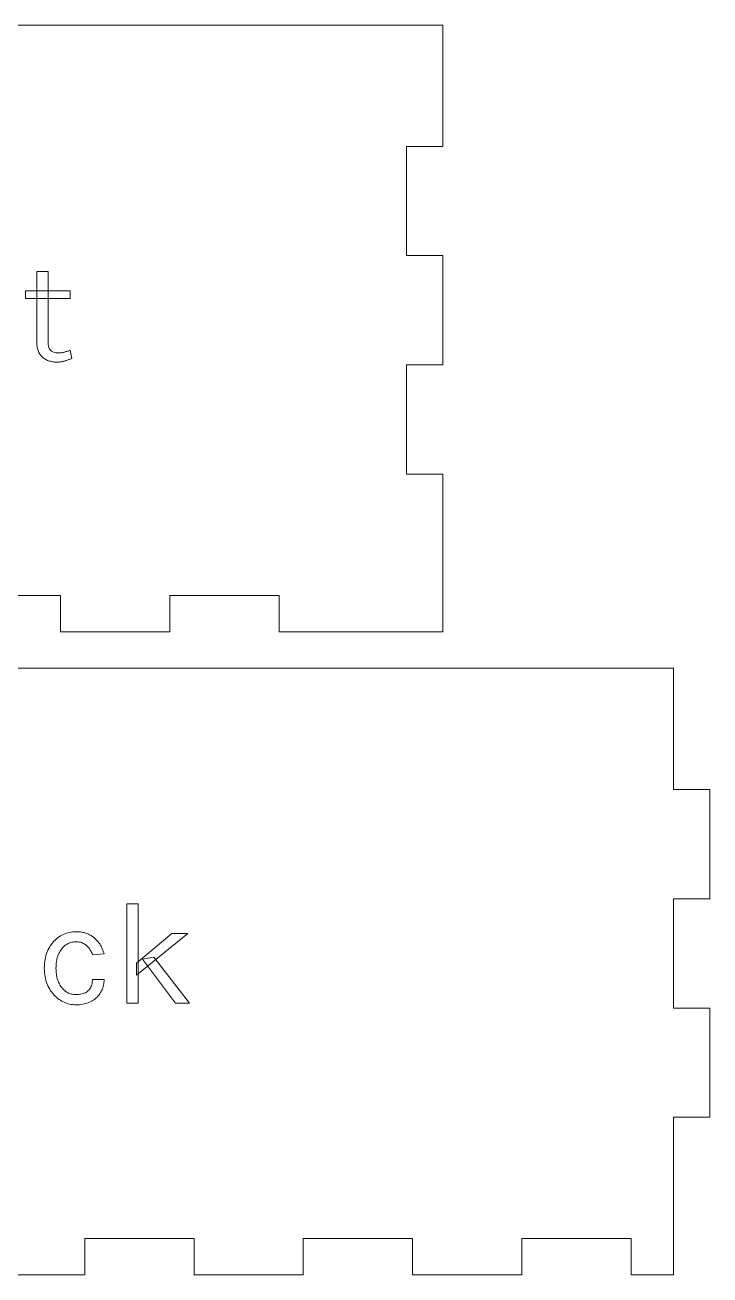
# Model space of a CAD drawing. Extents: x 3 to 230, y 3 to 159.
# Drawn here: x 58.6 to 115, y 56 to 159 of the extents above; entities that cross this region are included whole.
import ezdxf

# ---------------------------------------------------------------- set-up
doc = ezdxf.new("R2010")
doc.units = 0
doc.layers.get('0').update_dxf_attribs({"lineweight": 0})

msp = doc.modelspace()

# ---------------------------------------------------------------- linework, layer by layer
for p, q in [((90, 159), (6, 159)), ((93, 159), (90, 159)), ((93, 149), (93, 159)), ((90, 140), (90, 149)), ((90, 149), (93, 149)), ((93, 140), (90, 140)), ((93, 131), (93, 140)), ((59.547, 132.842), (59.547, 138.698)), ((59.547, 138.698), (60.471, 138.698)), ((60.471, 138.698), (60.471, 132.866)), ((58.623, 136.454), (58.623, 137.102)), ((58.623, 137.102), (62.283, 137.102)), ((62.283, 137.102), (62.283, 136.454)), ((62.283, 136.454), (58.623, 136.454)), ((62.283, 136.454), (62.283, 136.454)), ((59.549, 132.736), (59.547, 132.842)), ((59.547, 132.842), (59.547, 132.842)), ((59.556, 132.633), (59.549, 132.736)), ((59.566, 132.534), (59.556, 132.633)), ((59.582, 132.439), (59.566, 132.534)), ((59.601, 132.347), (59.582, 132.439)), ((59.625, 132.259), (59.601, 132.347)), ((59.653, 132.174), (59.625, 132.259)), ((59.685, 132.093), (59.653, 132.174)), ((59.722, 132.016), (59.685, 132.093)), ((59.763, 131.942), (59.722, 132.016)), ((59.808, 131.872), (59.763, 131.942)), ((59.856, 131.805), (59.808, 131.872)), ((60.471, 132.866), (60.479, 132.697)), ((60.479, 132.697), (60.504, 132.546)), ((60.504, 132.546), (60.546, 132.413)), ((60.546, 132.413), (60.603, 132.298)), ((60.603, 132.298), (60.678, 132.2)), ((60.678, 132.2), (60.769, 132.12)), ((60.769, 132.12), (60.877, 132.058)), ((60.877, 132.058), (61.001, 132.014)), ((61.001, 132.014), (61.142, 131.987)), ((61.142, 131.987), (61.299, 131.978)), ((61.299, 131.978), (61.348, 131.979)), ((61.299, 131.978), (61.299, 131.978)), ((61.348, 131.979), (61.397, 131.98)), ((61.397, 131.98), (61.445, 131.983)), ((61.445, 131.983), (61.493, 131.987)), ((61.493, 131.987), (61.541, 131.992)), ((61.541, 131.992), (61.589, 131.997)), ((61.589, 131.997), (61.636, 132.004)), ((61.636, 132.004), (61.683, 132.013)), ((61.683, 132.013), (61.73, 132.022)), ((61.73, 132.022), (61.776, 132.032)), ((61.776, 132.032), (61.823, 132.043)), ((61.823, 132.043), (61.871, 132.056)), ((61.871, 132.056), (61.92, 132.069)), ((61.92, 132.069), (61.97, 132.084)), ((61.97, 132.084), (62.021, 132.1)), ((62.021, 132.1), (62.074, 132.116)), ((62.074, 132.116), (62.127, 132.134)), ((62.127, 132.134), (62.182, 132.153)), ((62.182, 132.153), (62.238, 132.173)), ((62.238, 132.173), (62.295, 132.194)), ((62.295, 132.194), (62.295, 132.194)), ((62.295, 132.194), (62.427, 131.522)), ((59.907, 131.742), (59.856, 131.805)), ((59.961, 131.683), (59.907, 131.742)), ((60.018, 131.627), (59.961, 131.683)), ((60.078, 131.575), (60.018, 131.627)), ((60.142, 131.526), (60.078, 131.575)), ((60.208, 131.481), (60.142, 131.526)), ((60.278, 131.44), (60.208, 131.481)), ((60.351, 131.402), (60.278, 131.44)), ((60.426, 131.368), (60.351, 131.402)), ((60.504, 131.337), (60.426, 131.368)), ((60.583, 131.31), (60.504, 131.337)), ((60.664, 131.287), (60.583, 131.31)), ((60.747, 131.267), (60.664, 131.287)), ((60.832, 131.251), (60.747, 131.267)), ((60.919, 131.238), (60.832, 131.251)), ((61.008, 131.229), (60.919, 131.238)), ((61.098, 131.224), (61.008, 131.229)), ((61.191, 131.222), (61.098, 131.224)), ((61.256, 131.223), (61.191, 131.222)), ((61.191, 131.222), (61.191, 131.222)), ((61.191, 131.222), (61.191, 131.222)), ((61.32, 131.225), (61.256, 131.223)), ((61.384, 131.23), (61.32, 131.225)), ((61.447, 131.235), (61.384, 131.23)), ((61.51, 131.243), (61.447, 131.235)), ((61.572, 131.252), (61.51, 131.243)), ((61.634, 131.263), (61.572, 131.252)), ((61.696, 131.276), (61.634, 131.263)), ((61.757, 131.29), (61.696, 131.276)), ((61.818, 131.306), (61.757, 131.29)), ((61.879, 131.323), (61.818, 131.306)), ((61.939, 131.342), (61.879, 131.323)), ((62, 131.361), (61.939, 131.342)), ((62.061, 131.381), (62, 131.361)), ((62.122, 131.402), (62.061, 131.381)), ((62.183, 131.424), (62.122, 131.402)), ((62.244, 131.447), (62.183, 131.424)), ((62.305, 131.471), (62.244, 131.447)), ((62.366, 131.496), (62.305, 131.471)), ((62.427, 131.522), (62.366, 131.496)), ((90, 122), (90, 131)), ((90, 131), (93, 131)), ((93, 122), (90, 122)), ((93, 112), (93, 122)), ((52.5, 112), (61.5, 112)), ((61.5, 112), (61.5, 109)), ((70.5, 109), (70.5, 112)), ((70.5, 112), (79.5, 112)), ((79.5, 112), (79.5, 109)), ((93, 109), (93, 112)), ((61.5, 109), (70.5, 109)), ((79.5, 109), (90, 109)), ((90, 109), (93, 109)), ((112, 106), (6, 106)), ((112, 96), (112, 106)), ((115, 96), (112, 96)), ((115, 87), (115, 96)), ((66.959, 78.408), (66.959, 86.592)), ((66.959, 86.592), (67.895, 86.592)), ((67.895, 86.592), (67.895, 78.408)), ((112, 78), (112, 87)), ((112, 87), (115, 87)), ((60.863, 83.395), (60.957, 83.501)), ((60.957, 83.501), (61.055, 83.6)), ((61.055, 83.6), (61.159, 83.693)), ((61.159, 83.693), (61.266, 83.78)), ((61.266, 83.78), (61.379, 83.86)), ((61.379, 83.86), (61.496, 83.934)), ((61.496, 83.934), (61.616, 84.001)), ((61.616, 84.001), (61.739, 84.061)), ((61.739, 84.061), (61.863, 84.115)), ((61.863, 84.115), (61.988, 84.161)), ((61.988, 84.161), (62.116, 84.2)), ((62.116, 84.2), (62.246, 84.231)), ((62.246, 84.231), (62.377, 84.256)), ((62.377, 84.256), (62.511, 84.274)), ((62.52, 83.438), (62.438, 83.421)), ((62.511, 84.274), (62.646, 84.284)), ((62.603, 83.45), (62.52, 83.438)), ((62.686, 83.458), (62.603, 83.45)), ((62.646, 84.284), (62.783, 84.288)), ((62.771, 83.46), (62.686, 83.458)), ((62.87, 83.457), (62.771, 83.46)), ((62.771, 83.46), (62.771, 83.46)), ((62.783, 84.288), (62.783, 84.288)), ((62.783, 84.288), (62.879, 84.287)), ((62.966, 83.448), (62.87, 83.457)), ((62.879, 84.287), (62.973, 84.282)), ((63.06, 83.434), (62.966, 83.448)), ((62.973, 84.282), (63.066, 84.275)), ((63.15, 83.413), (63.06, 83.434)), ((63.066, 84.275), (63.156, 84.264)), ((63.156, 84.264), (63.244, 84.251)), ((63.244, 84.251), (63.331, 84.235)), ((63.331, 84.235), (63.415, 84.216)), ((63.415, 84.216), (63.497, 84.194)), ((63.497, 84.194), (63.578, 84.169)), ((63.578, 84.169), (63.656, 84.141)), ((63.656, 84.141), (63.732, 84.11)), ((63.732, 84.11), (63.807, 84.078)), ((63.807, 84.078), (63.879, 84.043)), ((63.879, 84.043), (63.95, 84.006)), ((63.95, 84.006), (64.018, 83.966)), ((64.018, 83.966), (64.085, 83.925)), ((64.085, 83.925), (64.149, 83.881)), ((64.149, 83.881), (64.212, 83.835)), ((64.212, 83.835), (64.272, 83.786)), ((64.272, 83.786), (64.331, 83.736)), ((64.331, 83.736), (64.388, 83.684)), ((64.388, 83.684), (64.442, 83.63)), ((64.442, 83.63), (64.495, 83.575)), ((64.495, 83.575), (64.546, 83.519)), ((64.546, 83.519), (64.594, 83.461)), ((64.594, 83.461), (64.641, 83.402)), ((67.751, 81.696), (70.679, 84.144)), ((71.987, 84.144), (67.751, 80.7)), ((70.679, 84.144), (71.987, 84.144)), ((60.299, 82.326), (60.346, 82.48)), ((60.346, 82.48), (60.401, 82.628)), ((60.401, 82.628), (60.463, 82.771)), ((60.463, 82.771), (60.533, 82.908)), ((60.533, 82.908), (60.609, 83.039)), ((60.609, 83.039), (60.689, 83.164)), ((60.689, 83.164), (60.773, 83.283)), ((60.773, 83.283), (60.863, 83.395)), ((61.361, 82.491), (61.317, 82.392)), ((61.409, 82.585), (61.361, 82.491)), ((61.46, 82.675), (61.409, 82.585)), ((61.514, 82.759), (61.46, 82.675)), ((61.571, 82.839), (61.514, 82.759)), ((61.63, 82.914), (61.571, 82.839)), ((61.693, 82.984), (61.63, 82.914)), ((61.758, 83.05), (61.693, 82.984)), ((61.826, 83.11), (61.758, 83.05)), ((61.896, 83.166), (61.826, 83.11)), ((61.97, 83.217), (61.896, 83.166)), ((62.046, 83.263), (61.97, 83.217)), ((62.122, 83.304), (62.046, 83.263)), ((62.2, 83.341), (62.122, 83.304)), ((62.278, 83.373), (62.2, 83.341)), ((62.358, 83.399), (62.278, 83.373)), ((62.438, 83.421), (62.358, 83.399)), ((63.237, 83.387), (63.15, 83.413)), ((63.321, 83.355), (63.237, 83.387)), ((63.402, 83.317), (63.321, 83.355)), ((63.479, 83.274), (63.402, 83.317)), ((63.554, 83.224), (63.479, 83.274)), ((63.626, 83.169), (63.554, 83.224)), ((63.694, 83.109), (63.626, 83.169)), ((63.758, 83.044), (63.694, 83.109)), ((63.819, 82.976), (63.758, 83.044)), ((63.875, 82.903), (63.819, 82.976)), ((63.927, 82.826), (63.875, 82.903)), ((63.975, 82.745), (63.927, 82.826)), ((64.019, 82.66), (63.975, 82.745)), ((64.059, 82.571), (64.019, 82.66)), ((64.095, 82.478), (64.059, 82.571)), ((64.127, 82.38), (64.095, 82.478)), ((65.087, 82.464), (64.127, 82.38)), ((64.641, 83.402), (64.686, 83.341)), ((64.686, 83.341), (64.728, 83.279)), ((64.728, 83.279), (64.769, 83.216)), ((64.769, 83.216), (64.808, 83.151)), ((64.808, 83.151), (64.845, 83.085)), ((64.845, 83.085), (64.88, 83.019)), ((64.88, 83.019), (64.912, 82.952)), ((64.912, 82.952), (64.943, 82.884)), ((64.943, 82.884), (64.972, 82.816)), ((64.972, 82.816), (64.999, 82.747)), ((64.999, 82.747), (65.024, 82.677)), ((65.024, 82.677), (65.047, 82.607)), ((65.047, 82.607), (65.068, 82.536)), ((65.068, 82.536), (65.087, 82.464)), ((65.087, 82.464), (65.087, 82.464)), ((60.167, 81.288), (60.171, 81.475)), ((60.171, 81.475), (60.182, 81.656)), ((60.182, 81.656), (60.2, 81.832)), ((60.2, 81.832), (60.226, 82.002)), ((60.226, 82.002), (60.258, 82.167)), ((60.258, 82.167), (60.299, 82.326)), ((61.129, 81.43), (61.127, 81.288)), ((61.136, 81.567), (61.129, 81.43)), ((61.148, 81.699), (61.136, 81.567)), ((61.164, 81.826), (61.148, 81.699)), ((61.185, 81.949), (61.164, 81.826)), ((61.211, 82.067), (61.185, 81.949)), ((61.242, 82.18), (61.211, 82.067)), ((61.277, 82.288), (61.242, 82.18)), ((61.317, 82.392), (61.277, 82.288)), ((67.751, 80.7), (67.751, 81.696)), ((68.243, 82.032), (69.191, 82.2)), ((70.967, 78.408), (68.243, 82.032)), ((69.191, 82.2), (72.119, 78.408)), ((60.171, 81.106), (60.167, 81.288)), ((60.167, 81.288), (60.167, 81.288)), ((60.182, 80.928), (60.171, 81.106)), ((60.2, 80.756), (60.182, 80.928)), ((60.226, 80.588), (60.2, 80.756)), ((60.258, 80.425), (60.226, 80.588)), ((60.299, 80.268), (60.258, 80.425)), ((61.127, 81.288), (61.127, 81.288)), ((61.127, 81.288), (61.129, 81.157)), ((61.129, 81.157), (61.136, 81.029)), ((61.136, 81.029), (61.146, 80.904)), ((61.146, 80.904), (61.161, 80.784)), ((61.161, 80.784), (61.18, 80.666)), ((61.18, 80.666), (61.204, 80.553)), ((61.204, 80.553), (61.231, 80.442)), ((61.231, 80.442), (61.263, 80.336)), ((64.124, 80.226), (64.127, 80.34)), ((64.127, 80.34), (64.127, 80.34)), ((64.127, 80.34), (65.087, 80.34)), ((65.087, 80.34), (65.084, 80.221)), ((67.751, 80.7), (67.751, 80.7)), ((60.346, 80.115), (60.299, 80.268)), ((60.401, 79.967), (60.346, 80.115)), ((60.463, 79.824), (60.401, 79.967)), ((60.533, 79.686), (60.463, 79.824)), ((60.609, 79.553), (60.533, 79.686)), ((60.689, 79.427), (60.609, 79.553)), ((60.773, 79.307), (60.689, 79.427)), ((61.263, 80.336), (61.3, 80.233)), ((61.3, 80.233), (61.34, 80.133)), ((61.34, 80.133), (61.384, 80.037)), ((61.384, 80.037), (61.432, 79.946)), ((61.432, 79.946), (61.482, 79.859)), ((61.482, 79.859), (61.536, 79.777)), ((61.536, 79.777), (61.593, 79.699)), ((61.593, 79.699), (61.653, 79.625)), ((61.653, 79.625), (61.716, 79.556)), ((61.716, 79.556), (61.783, 79.491)), ((61.783, 79.491), (61.852, 79.43)), ((61.852, 79.43), (61.925, 79.374)), ((61.925, 79.374), (62, 79.323)), ((62, 79.323), (62.078, 79.277)), ((63.546, 79.264), (63.631, 79.313)), ((63.631, 79.313), (63.71, 79.369)), ((63.71, 79.369), (63.782, 79.431)), ((63.782, 79.431), (63.848, 79.499)), ((63.848, 79.499), (63.906, 79.572)), ((63.906, 79.572), (63.958, 79.65)), ((63.958, 79.65), (64.003, 79.733)), ((64.003, 79.733), (64.041, 79.822)), ((64.041, 79.822), (64.072, 79.915)), ((64.072, 79.915), (64.096, 80.014)), ((64.096, 80.014), (64.113, 80.117)), ((64.113, 80.117), (64.124, 80.226)), ((64.859, 79.367), (64.805, 79.272)), ((64.907, 79.464), (64.859, 79.367)), ((64.949, 79.565), (64.907, 79.464)), ((64.985, 79.668), (64.949, 79.565)), ((65.016, 79.773), (64.985, 79.668)), ((65.042, 79.881), (65.016, 79.773)), ((65.062, 79.992), (65.042, 79.881)), ((65.076, 80.105), (65.062, 79.992)), ((65.084, 80.221), (65.076, 80.105)), ((60.863, 79.193), (60.773, 79.307)), ((60.957, 79.085), (60.863, 79.193)), ((61.055, 78.983), (60.957, 79.085)), ((61.159, 78.887), (61.055, 78.983)), ((61.266, 78.797), (61.159, 78.887)), ((61.379, 78.713), (61.266, 78.797)), ((61.496, 78.636), (61.379, 78.713)), ((61.616, 78.565), (61.496, 78.636)), ((61.739, 78.502), (61.616, 78.565)), ((61.863, 78.446), (61.739, 78.502)), ((61.988, 78.398), (61.863, 78.446)), ((62.116, 78.357), (61.988, 78.398)), ((62.078, 79.277), (62.157, 79.236)), ((62.246, 78.324), (62.116, 78.357)), ((62.157, 79.236), (62.239, 79.201)), ((62.239, 79.201), (62.322, 79.171)), ((62.377, 78.297), (62.246, 78.324)), ((62.322, 79.171), (62.408, 79.147)), ((62.511, 78.279), (62.377, 78.297)), ((62.408, 79.147), (62.496, 79.128)), ((62.496, 79.128), (62.585, 79.115)), ((62.585, 79.115), (62.677, 79.107)), ((62.677, 79.107), (62.771, 79.104)), ((62.771, 79.104), (62.901, 79.107)), ((62.771, 79.104), (62.771, 79.104)), ((62.901, 79.107), (63.025, 79.117)), ((63.025, 79.117), (63.142, 79.133)), ((63.188, 78.288), (63.056, 78.275)), ((63.142, 79.133), (63.252, 79.156)), ((63.315, 78.307), (63.188, 78.288)), ((63.252, 79.156), (63.357, 79.186)), ((63.439, 78.332), (63.315, 78.307)), ((63.357, 79.186), (63.455, 79.222)), ((63.56, 78.361), (63.439, 78.332)), ((63.455, 79.222), (63.546, 79.264)), ((63.676, 78.396), (63.56, 78.361)), ((63.789, 78.437), (63.676, 78.396)), ((63.898, 78.483), (63.789, 78.437)), ((64.004, 78.534), (63.898, 78.483)), ((64.105, 78.59), (64.004, 78.534)), ((64.202, 78.65), (64.105, 78.59)), ((64.294, 78.714), (64.202, 78.65)), ((64.381, 78.782), (64.294, 78.714)), ((64.464, 78.853), (64.381, 78.782)), ((64.541, 78.929), (64.464, 78.853)), ((64.614, 79.009), (64.541, 78.929)), ((64.683, 79.093), (64.614, 79.009)), ((64.746, 79.18), (64.683, 79.093)), ((64.805, 79.272), (64.746, 79.18)), ((67.895, 78.408), (66.959, 78.408)), ((67.895, 78.408), (67.895, 78.408)), ((72.119, 78.408), (70.967, 78.408)), ((72.119, 78.408), (72.119, 78.408)), ((62.646, 78.268), (62.511, 78.279)), ((62.783, 78.264), (62.646, 78.268)), ((62.922, 78.267), (62.783, 78.264)), ((62.783, 78.264), (62.783, 78.264)), ((62.783, 78.264), (62.783, 78.264)), ((63.056, 78.275), (62.922, 78.267)), ((115, 78), (112, 78)), ((115, 69), (115, 78)), ((112, 69), (115, 69)), ((112, 59), (112, 69)), ((63.5, 56), (63.5, 59)), ((63.5, 59), (72.5, 59)), ((72.5, 59), (72.5, 56)), ((81.5, 56), (81.5, 59)), ((81.5, 59), (90.5, 59)), ((90.5, 59), (90.5, 56)), ((99.5, 56), (99.5, 59)), ((99.5, 59), (108.5, 59)), ((108.5, 59), (108.5, 56)), ((112, 56), (112, 59)), ((54.5, 56), (63.5, 56)), ((72.5, 56), (81.5, 56)), ((90.5, 56), (99.5, 56)), ((108.5, 56), (112, 56))]:
    msp.add_line(p, q)

doc.saveas('drawing.dxf')
